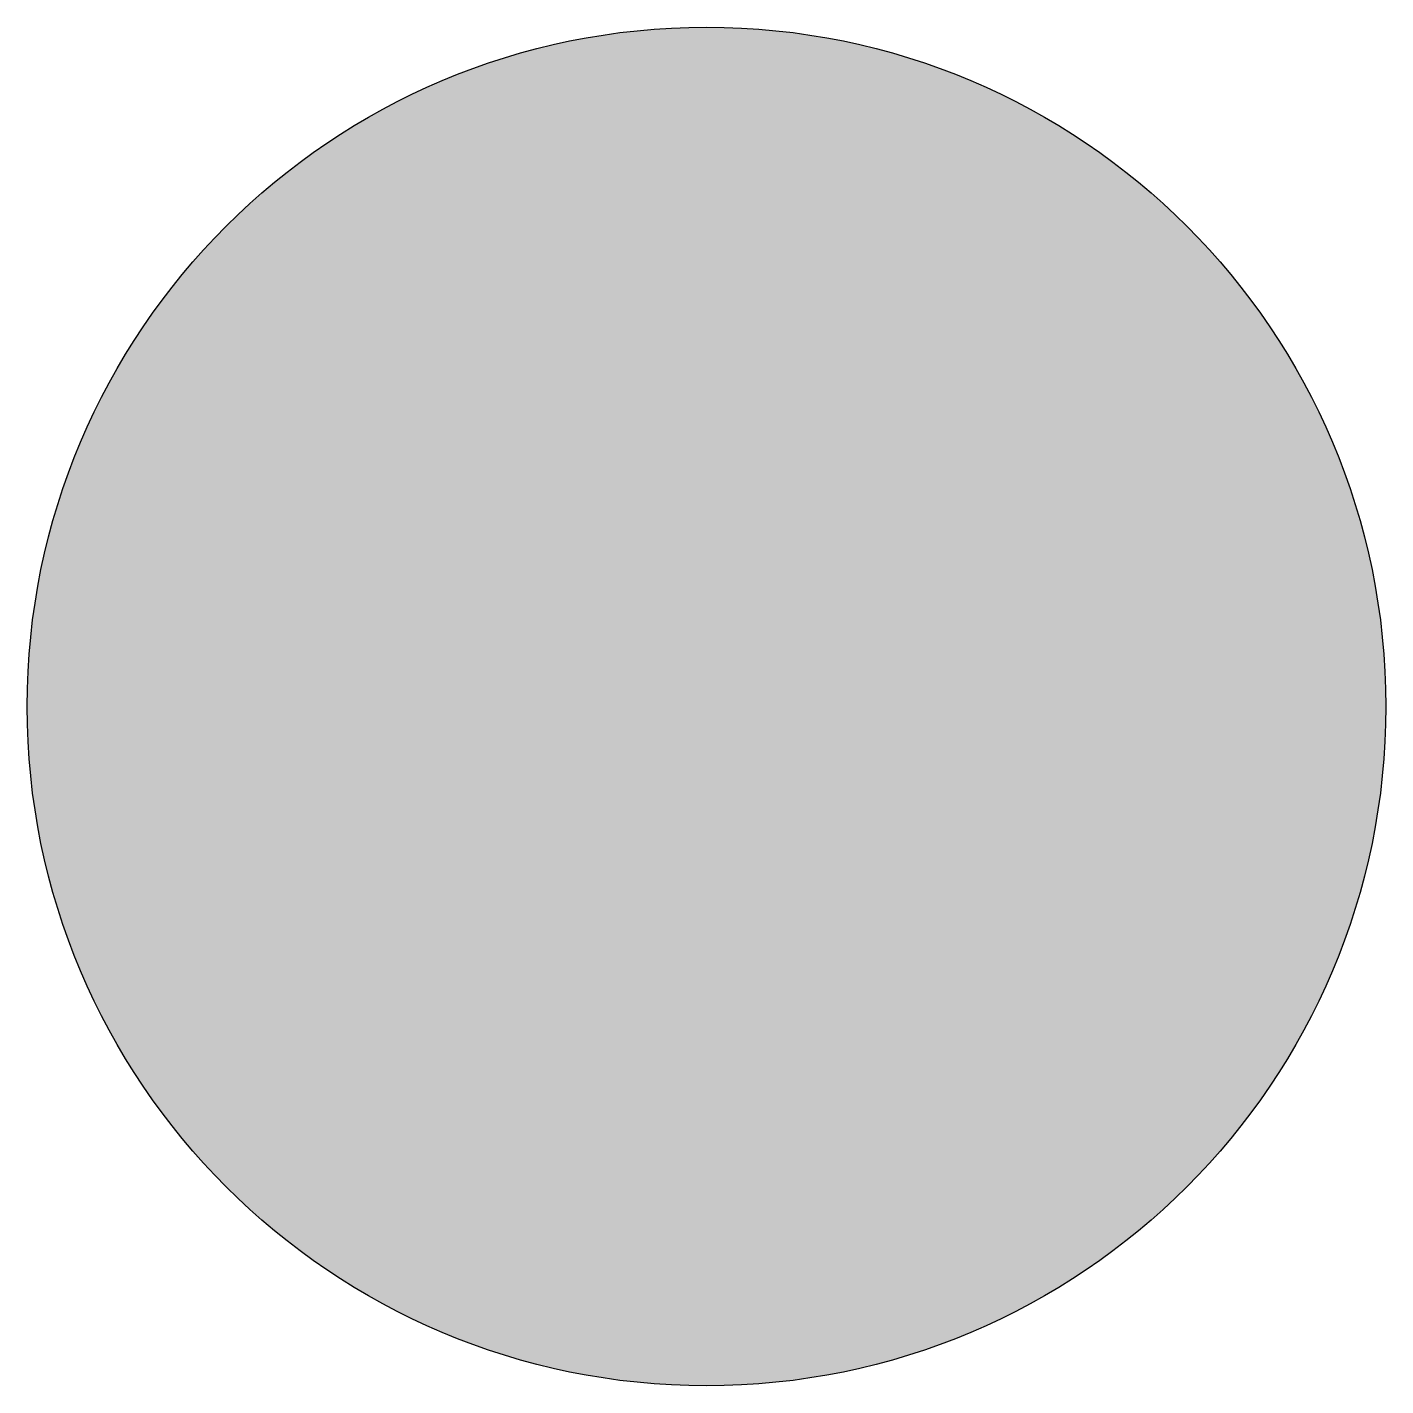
# Model space of a CAD drawing. Header units: millimetres. Extents: x 25 to 75, y 25 to 75.
import ezdxf

# ---------------------------------------------------------------- set-up
doc = ezdxf.new("R2010")
doc.units = ezdxf.units.MM

msp = doc.modelspace()

# ---------------------------------------------------------------- hatches: boundary and pattern name
h = msp.add_hatch(color=256)
h.dxf.hatch_style = 1
h.paths.add_polyline_path([(75, 50, 1), (25, 50, 1)])

# ---------------------------------------------------------------- linework, layer by layer
msp.add_circle((50, 50), 25)

doc.saveas('drawing.dxf')
